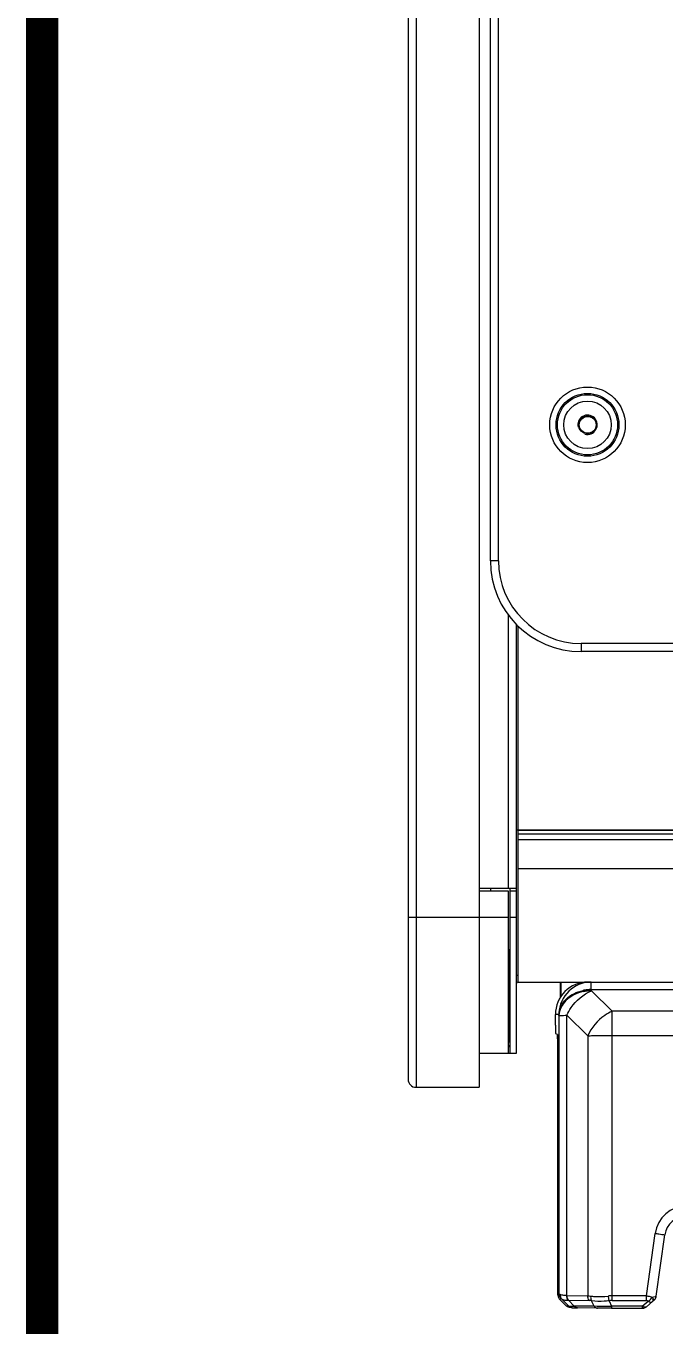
# Model space of a CAD drawing. Header units: millimetres. Extents: x 10297564 to 11610295, y -9287743 to -8409454.
# Drawn here: x 10469664 to 10473625, y -9102575 to -9094524 of the extents above; entities that cross this region are included whole.
import ezdxf

# ---------------------------------------------------------------- set-up
doc = ezdxf.new("R2010")
doc.units = ezdxf.units.MM
doc.header["$LTSCALE"] = 100
doc.layers.add('-0', color=7, linetype='Continuous')
doc.layers.add('BOX', color=7, linetype='Continuous')
doc.layers.add('TITLE', color=7, linetype='Continuous', lineweight=0)

# ---------------------------------------------------------------- blocks, each defined once
blk = doc.blocks.new('A$C78AD5414')
at = {"layer": 'BOX', "const_width": 2}
blk.add_lwpolyline([(40, 20), (40, 574), (811, 574), (811, 20)], close=True, dxfattribs=at)
blk = doc.blocks.new('인버터 외형도')
at = {"layer": '-0', "linetype": 'Continuous'}
for p, q in [((77206.3, 46230.9), (77206.3, 35320.4)), ((77499.8, 46230.9), (77499.8, 35320.4)), ((77168.7, 46193.3), (77168.7, 35358)), ((77551.4, 37765.9), (77551.4, 44673.4)), ((77589, 37765.9), (77589, 44673.4)), ((77589, 37765.9), (77551.4, 37765.9)), ((77635.2, 36245.9), (77635.2, 37514.6)), ((77672.9, 35478.4), (77672.9, 37470.1)), ((77680.4, 35809.5), (77680.4, 37463)), ((77972.8, 37382.1), (77972.8, 37344.5)), ((81005.1, 37382.1), (77972.8, 37382.1)), ((81005.1, 37344.5), (77972.8, 37344.5)), ((77672.9, 36516.8), (80261.3, 36516.8)), ((77680.4, 36514.6), (80223.7, 36514.6)), ((77680.4, 36497.7), (80223.7, 36497.7)), ((77680.4, 36471.1), (80223.7, 36471.1)), ((77680.4, 36336.2), (80223.7, 36336.2)), ((77499.8, 36245.9), (77672.9, 36245.9)), ((77550.1, 36230.9), (77552.5, 36233.3)), ((77552.5, 36245.9), (77552.5, 36230.9)), ((77642.8, 35478.4), (77642.8, 36245.9)), ((77635.2, 36230.9), (77499.8, 36230.9)), ((77635.2, 35478.4), (77635.2, 36230.9)), ((77672.9, 36230.9), (77642.8, 36230.9)), ((77168.7, 36110.5), (77499.8, 36110.5)), ((77499.8, 36110.5), (77635.2, 36110.5)), ((77642.8, 36110.5), (77672.9, 36110.5)), ((77635.2, 35960.3), (77639.7, 35960.4)), ((77639.7, 35944.8), (77635.2, 35944.5)), ((77639.7, 35944.8), (77639.7, 35960.4)), ((77639.7, 35925.1), (77639.7, 35944.3)), ((77639.7, 35925.1), (77635.2, 35925)), ((77639.7, 35925.1), (77639.8, 35861)), ((77635.2, 35860.9), (77639.8, 35861)), ((77639.8, 35726.9), (77639.8, 35861)), ((77635.2, 35794.5), (77639.8, 35794.5)), ((77680.4, 35809.5), (78013.7, 35809.5)), ((77877.5, 35739.2), (77877.5, 35809.5)), ((77880.2, 35742.6), (77880.2, 35809.5)), ((78013.7, 35809.5), (80679.1, 35809.5)), ((78020.6, 35774.4), (78020.6, 35809.5)), ((78020.7, 35768.9), (78020.7, 35774.4)), ((78020.7, 35774.4), (78739.3, 35774.4)), ((78020.7, 35768.9), (78117.8, 35673.8)), ((77639.8, 35726.9), (77635.2, 35726.9)), ((77639.7, 35655.5), (77639.8, 35726.9)), ((77639.7, 35655.5), (77635.2, 35655.5)), ((77639.7, 35606.4), (77639.7, 35655.5)), ((77642.8, 35655.5), (77639.7, 35655.5)), ((77853.6, 35609), (77853.6, 35659.1)), ((77870.2, 35659.1), (77853.6, 35659.1)), ((77870.3, 35653.5), (77870.2, 35659.1)), ((77870.3, 35653.5), (77870.3, 34360.7)), ((78004.1, 35560), (77907, 35655.1)), ((77907, 34352.9), (77907, 35655.1)), ((78117.8, 34329.9), (78117.8, 35673.8)), ((78735.1, 35673.8), (78117.8, 35673.8)), ((77639.7, 35606.4), (77635.2, 35606.5)), ((77639.7, 35606.4), (77642.8, 35606.4)), ((77639.7, 35531.1), (77639.7, 35606.4)), ((77635.2, 35531.2), (77639.7, 35531.1)), ((77862.7, 35565.7), (77855.4, 35568.1)), ((78004.1, 35560), (78004.1, 34352)), ((78117.8, 35561), (78798.5, 35561)), ((77499.8, 35478.4), (77635.2, 35478.4)), ((77642.8, 35478.4), (77672.9, 35478.4)), ((77865.5, 35430), (77865.5, 35418.4)), ((77865.5, 34355.5), (77865.5, 35418.4)), ((77206.3, 35320.4), (77499.8, 35320.4)), ((78276.5, 34351.6), (78317.3, 34642)), ((78322, 34350), (78362, 34635)), ((77865.5, 34355.5), (77870.3, 34360.7)), ((77879.1, 34339.5), (77874.3, 34334.2)), ((77902.1, 34306.5), (77874.3, 34334.2)), ((77914.7, 34304.7), (77883.1, 34337)), ((77902.1, 34306.5), (77914.7, 34304.7)), ((77907.6, 34352.9), (77907, 34352.9)), ((77907.6, 34352.9), (78004.1, 34352)), ((77914.1, 34331.4), (77913.5, 34331.3)), ((77914.1, 34331.4), (77940.6, 34304.3)), ((77914.1, 34331.4), (78010.6, 34330.4)), ((78033.5, 34303.4), (77940.6, 34304.3)), ((78033.5, 34303.4), (78021.6, 34329.3)), ((78102.9, 34328.9), (78114.8, 34303.1)), ((78114.8, 34303.1), (78114.8, 34294.2)), ((78257.5, 34303.1), (78114.8, 34303.1)), ((78276.5, 34351.6), (78117.8, 34351.6)), ((78117.8, 34329.9), (78276.5, 34329.9)), ((78257.5, 34303.1), (78285.4, 34326.7)), ((78257.5, 34303.1), (78257.5, 34294.2)), ((78276.5, 34329.9), (78276.5, 34351.6)), ((78304.8, 34324.9), (78276.9, 34301.3)), ((78302.9, 34334.9), (78311.9, 34331.5)), ((78304.8, 34325), (78305.4, 34325.4)), ((78305.4, 34325.4), (78308.6, 34328.3)), ((78305.4, 34325.4), (78308.2, 34327.9)), ((78308.2, 34327.9), (78310.7, 34330.2)), ((77931.9, 34296.2), (77919.3, 34297.9)), ((77948.3, 34295.5), (77955.4, 34295.4)), ((77950.7, 34295.5), (77956.5, 34295.4)), ((78049.7, 34294.5), (77956.8, 34295.4)), ((78114.8, 34294.2), (78257.5, 34294.2))]:
    blk.add_line(p, q, dxfattribs=at)
for points in [[(77862.7, 35565.7), (77862.8, 35563.5), (77863, 35560.8), (77863.2, 35557.8), (77863.4, 35554.3), (77863.5, 35550.4), (77863.7, 35546), (77863.9, 35541.3), (77864.1, 35536.1), (77864.2, 35530.4), (77864.4, 35524.2), (77864.5, 35517.7), (77864.7, 35510.6), (77864.8, 35503.1), (77864.9, 35495.3), (77865.1, 35487), (77865.2, 35478.3), (77865.2, 35469.3), (77865.3, 35459.9), (77865.4, 35450.2), (77865.4, 35440.2), (77865.5, 35430)], [(78308.6, 34328.3), (78311.3, 34330.8), (78313.4, 34332.8), (78316.1, 34335.9), (78318.4, 34339.3), (78320.2, 34343.2), (78321.6, 34347.6), (78322, 34350)], [(78310.7, 34330.2), (78312.6, 34332), (78314.5, 34334)], [(78314.5, 34334), (78316.8, 34336.8), (78318.6, 34339.8)], [(78318.6, 34339.8), (78320.2, 34343.2), (78321.4, 34347.1), (78322, 34350)], [(77931.8, 34296.2), (77932.7, 34296), (77934.6, 34295.9), (77936, 34295.8), (77937.5, 34295.7), (77939.4, 34295.7), (77941.6, 34295.6), (77944.2, 34295.6), (77950.7, 34295.5)], [(77931.9, 34296.2), (77933.4, 34296), (77934.8, 34295.9), (77936, 34295.8), (77937.4, 34295.8), (77939, 34295.7)], [(77939, 34295.7), (77940.9, 34295.7), (77943, 34295.6), (77948.3, 34295.5)]]:
    blk.add_lwpolyline(points, dxfattribs=at)
for centre, radius in [((78002.9, 38397.9), 175.6), ((78002.9, 38397.9), 146), ((78002.9, 38397.9), 139.9), ((78002.9, 38397.9), 110.3), ((78002.9, 38397.9), 41.4), ((78003.9, 38397.9), 39.1)]:
    blk.add_circle(centre, radius, dxfattribs=at)
for centre, radius, start, end in [((78002.9, 38397.9), 45.1, 255, 195), ((77972.8, 37765.9), 421.4, 180, 270), ((77972.8, 37765.9), 383.7, 180, 270), ((77501.4, 38165.7), 2225.7, 273.44654, 273.56158), ((77639.8, 35957.4), 3.01, 0, 90.5), ((77587.5, 35947.6), 52.3, 356.39961, 356.89099), ((77680.4, 35802), 37.6, 90, 101.56645), ((77680.4, 35802), 7.52, 90, 180), ((78004.1, 35659.1), 150.4, 89.98601, 179.99502), ((78020.6, 35659), 150.5, 90.00957, 178.21807), ((78022, 35584.9), 189.4, 101.16015, 102.17429), ((78022.2, 35579), 189.7, 101.02001, 101.84247), ((78022.3, 35583.4), 191, 100.4052, 101.16057), ((78022.5, 35577.6), 191.2, 100.26608, 101.02014), ((78022.5, 35582.4), 192, 100.03936, 100.40553), ((78022.7, 35576.7), 192.1, 99.90065, 100.26641), ((78022.6, 35581.7), 192.7, 99.44394, 100.03922), ((78022.8, 35576), 192.8, 99.30463, 99.90052), ((78022.8, 35580.9), 193.5, 98.80784, 99.44394), ((78023, 35575.1), 193.7, 98.66794, 99.30462), ((78023, 35579.4), 195, 96.62129, 98.80615), ((78023.2, 35573.7), 195.2, 96.48949, 98.66629), ((78023.1, 35578.5), 195.9, 90.73414, 96.6258), ((78023.3, 35572.9), 195.9, 90.73423, 96.4943), ((78020.7, 35659), 150.6, 178.20866, 179.97378), ((77635.2, 35516.1), 7.52, 270, 0), ((77639.8, 35534.1), 3.01, 269.00006, 359.99741), ((77635.2, 35516.1), 37.6, 270, 281.26134), ((77206.3, 35358), 37.6, 180, 270), ((78463.3, 34621.5), 147.4, 90.00242, 171.99962), ((78463.3, 34620.7), 102.2, 89.99986, 171.9989), ((77895.7, 34355.6), 30.3, 210.04242, 224.9587), ((78117.8, 34163.2), 188.4, 89.99664, 95.66734), ((78117.8, 34208.3), 121.5, 90.00284, 97.04296), ((78292.1, 34354.3), 30.2, 311.03068, 324.19873), ((77936, 34326), 30.1, 254.99684, 261.96882), ((78257.5, 34324.5), 30.2, 270.03034, 283.55712)]:
    blk.add_arc(centre, radius, start, end, dxfattribs=at)
blk.add_ellipse((77855.4, 35643.4), major_axis=(0, 75.2), ratio=0.026196, start_param=-4.237928, end_param=-3.150307, dxfattribs=at)
for points, knots in [([(77639.7, 35944.8), (77640.5, 35944.8), (77642, 35944.3), (77642.8, 35942.8), (77642.8, 35942.1)], [0, 0, 0, 0, 0.518873, 1, 1, 1, 1]), ([(77639.7, 35925.1), (77640.5, 35925.2), (77642, 35924.6), (77642.8, 35923.1), (77642.8, 35922.4)], [0, 0, 0, 0, 0.513586, 1, 1, 1, 1]), ([(77642.8, 35859.5), (77642.8, 35859.7), (77642.2, 35860.9), (77640.7, 35861), (77639.8, 35861)], [0, 0, 0, 0, 0.174482, 1, 1, 1, 1]), ([(77639.8, 35794.5), (77640.1, 35794.5), (77641.2, 35794.4), (77642.8, 35793.7), (77642.8, 35793)], [0, 0, 0, 0, 0.332793, 1, 1, 1, 1]), ([(77870.2, 35659.1), (77870.7, 35684.6), (77899.1, 35739.7), (77952.7, 35763.8), (77982.1, 35770.1)], [0, 0, 0, 0, 0.459768, 1, 1, 1, 1]), ([(77983.3, 35764.7), (77953.7, 35758.5), (77899.6, 35734.5), (77870.9, 35679.1), (77870.3, 35653.5)], [0, 0, 0, 0, 0.540556, 1, 1, 1, 1]), ([(77907, 35655.1), (77912.3, 35667.5), (77939, 35714.9), (77983.1, 35753), (78020.8, 35768.8)], [0, 0, 0, 0, 0.247313, 1, 1, 1, 1]), ([(77639.8, 35726.9), (77640.5, 35726.9), (77642.1, 35726.3), (77642.8, 35724.8), (77642.8, 35724)], [0, 0, 0, 0, 0.509104, 1, 1, 1, 1]), ([(77870.3, 35653.5), (77871.1, 35654), (77874.8, 35653.8), (77881.8, 35654.6), (77893.2, 35654.7), (77902, 35655), (77907, 35655.1)], [0, 0, 0, 0, 0.07965, 0.277009, 0.58697, 1, 1, 1, 1]), ([(78117.8, 35673.8), (78105.5, 35668.6), (78058, 35642), (78020.1, 35597.8), (78004.1, 35560)], [0, 0, 0, 0, 0.245424, 1, 1, 1, 1]), ([(77865.5, 35418.4), (77865.5, 35448.7), (77864.9, 35497.8), (77864.2, 35546.9), (77862.7, 35565.7)], [0, 0, 0, 0, 0.617479, 1, 1, 1, 1]), ([(78004.1, 35560), (78011.9, 35560.2), (78049.8, 35560.8), (78087.7, 35561), (78117.8, 35561)], [0, 0, 0, 0, 0.207023, 1, 1, 1, 1]), ([(78317.3, 34642), (78323, 34641.2), (78333.5, 34639.7), (78346, 34637.9), (78353.9, 34636.5), (78358.3, 34636), (78360.2, 34635.1), (78362, 34635.3), (78362, 34635)], [0, 0, 0, 0, 0.381811, 0.705765, 0.830192, 0.922791, 0.980063, 1, 1, 1, 1]), ([(77870.3, 34360.7), (77870.7, 34361.1), (77872.9, 34359.7), (77874.2, 34359.1), (77875.3, 34358.4)], [0, 0, 0, 0, 0.276123, 1, 1, 1, 1]), ([(77901.7, 34353.1), (77898.8, 34353.2), (77889.9, 34353.8), (77880.5, 34355.1), (77875.3, 34358.4)], [0, 0, 0, 0, 0.318837, 1, 1, 1, 1]), ([(77883.1, 34337), (77882.2, 34337.7), (77881.2, 34338.3), (77879.4, 34339.8), (77879.1, 34339.5)], [0, 0, 0, 0, 0.731424, 1, 1, 1, 1]), ([(77883.1, 34337), (77884.5, 34335.9), (77892.2, 34331.7), (77901.3, 34331.3), (77908.4, 34331.3)], [0, 0, 0, 0, 0.192059, 1, 1, 1, 1]), ([(77914.7, 34304.7), (77915, 34304.6), (77917.5, 34304), (77920, 34304), (77922.1, 34303.9)], [0, 0, 0, 0, 0.14353, 1, 1, 1, 1]), ([(77922.1, 34303.9), (77923.3, 34303.9), (77929.5, 34303.9), (77935.6, 34304.1), (77940.6, 34304.3)], [0, 0, 0, 0, 0.198331, 1, 1, 1, 1]), ([(77956.5, 34295.4), (77952, 34295.5), (77945.7, 34298.3), (77941.6, 34303), (77940.6, 34304.3)], [0, 0, 0, 0, 0.728271, 1, 1, 1, 1]), ([(78017.8, 34350.9), (78017.6, 34348.9), (78017.3, 34341.6), (78018.9, 34333.9), (78021.6, 34329.3)], [0, 0, 0, 0, 0.269828, 1, 1, 1, 1]), ([(78017.8, 34350.9), (78023.7, 34350), (78050.8, 34347.5), (78078.1, 34348.6), (78099.2, 34350.6)], [0, 0, 0, 0, 0.221366, 1, 1, 1, 1]), ([(78102.9, 34328.9), (78095.6, 34327.9), (78068.6, 34324.9), (78041, 34325.4), (78021.6, 34329.3)], [0, 0, 0, 0, 0.271766, 1, 1, 1, 1]), ([(78033.5, 34303.4), (78034.5, 34302), (78038.7, 34297.3), (78045.1, 34294.5), (78049.7, 34294.5)], [0, 0, 0, 0, 0.272059, 1, 1, 1, 1]), ([(78114.8, 34303.1), (78107.2, 34302.8), (78080.2, 34301.9), (78053, 34302), (78033.5, 34303.4)], [0, 0, 0, 0, 0.278967, 1, 1, 1, 1]), ([(78099.2, 34350.6), (78099.4, 34348.6), (78100.4, 34341.4), (78101.6, 34334.1), (78102.9, 34328.9)], [0, 0, 0, 0, 0.274045, 1, 1, 1, 1]), ([(78276.9, 34301.3), (78274.7, 34299.5), (78270.3, 34298.7), (78266.4, 34299.4), (78265.2, 34299.8)], [0, 0, 0, 0, 0.70773, 1, 1, 1, 1]), ([(78276.5, 34351.6), (78279, 34351.3), (78288.2, 34350.2), (78297.3, 34348.1), (78303.6, 34345.8)], [0, 0, 0, 0, 0.267468, 1, 1, 1, 1]), ([(78285.4, 34326.7), (78286.7, 34326), (78291.1, 34323.6), (78296.4, 34322.3), (78299.9, 34322.8)], [0, 0, 0, 0, 0.289582, 1, 1, 1, 1]), ([(78303.6, 34345.8), (78308.1, 34346.8), (78314, 34348.9), (78320.5, 34349.1), (78322, 34350)], [0, 0, 0, 0, 0.72855, 1, 1, 1, 1]), ([(78303.6, 34345.8), (78304.5, 34344.4), (78306.9, 34339.5), (78308.4, 34333.7), (78307.7, 34329.9)], [0, 0, 0, 0, 0.295159, 1, 1, 1, 1]), ([(78114.8, 34294.2), (78108.7, 34294.2), (78087, 34294.3), (78065.3, 34294.3), (78049.7, 34294.5)], [0, 0, 0, 0, 0.281715, 1, 1, 1, 1])]:
    blk.add_open_spline(points, degree=3, knots=knots, dxfattribs=at)
for points in [[(77641.9, 35943.5), (77641.3, 35944), (77640.5, 35944.3), (77639.7, 35944.3)], [(77642.8, 35941.5), (77642.8, 35942.2), (77642.4, 35943), (77641.9, 35943.5)], [(77865.5, 34355.5), (77865.5, 34350.3), (77866.9, 34345), (77869.5, 34340.5)], [(77870.3, 34360.7), (77870.3, 34353.1), (77873.7, 34344.9), (77879.1, 34339.5)], [(77875.3, 34358.4), (77874.9, 34350.8), (77877.9, 34342.4), (77883.1, 34337)], [(77907, 34352.9), (77905.3, 34353), (77903.5, 34353), (77901.8, 34353.1)], [(77919.3, 34297.9), (77912.9, 34298.8), (77906.6, 34301.9), (77902.1, 34306.5)], [(77913.5, 34331.3), (77909, 34337.4), (77906.9, 34345.4), (77907, 34352.9)], [(77914.1, 34331.4), (77909.6, 34337.4), (77907.5, 34345.4), (77907.6, 34352.9)], [(77908.4, 34331.3), (77910.1, 34331.3), (77911.8, 34331.3), (77913.5, 34331.4)], [(77928.2, 34296.9), (77923.2, 34298.2), (77918.4, 34301), (77914.7, 34304.7)], [(78010.6, 34330.4), (78006.1, 34336.4), (78004, 34344.4), (78004.1, 34352)], [(78004.1, 34352), (78008.7, 34351.9), (78013.3, 34351.5), (78017.8, 34350.9)], [(78021.6, 34329.3), (78018, 34329.9), (78014.3, 34330.4), (78010.6, 34330.4)], [(78265.2, 34299.8), (78262.5, 34300.5), (78259.9, 34301.7), (78257.5, 34303.1)], [(78264.5, 34295.1), (78269, 34296.2), (78273.4, 34298.4), (78276.9, 34301.3)], [(78285.4, 34326.7), (78283, 34328.8), (78279.7, 34329.9), (78276.5, 34329.9)], [(78285.4, 34326.7), (78292.8, 34331.5), (78299.5, 34338), (78303.6, 34345.8)], [(78299.9, 34322.8), (78301.7, 34323.1), (78303.5, 34323.8), (78304.8, 34324.9)], [(78307.7, 34329.9), (78307.4, 34328.2), (78306.6, 34326.5), (78305.4, 34325.4)]]:
    blk.add_open_spline(points, degree=3, dxfattribs=at)

msp = doc.modelspace()

# ---------------------------------------------------------------- block references
at = {"xscale": 1.333333333333333, "yscale": 1.333333333333333, "zscale": 1.333333333333333}
msp.add_blockref('인버터 외형도', (10369140.6, -9148191), dxfattribs=at)
at = {"layer": 'TITLE', "color": 4, "xscale": 99.9999999987065, "yscale": 99.9999999987065, "zscale": 99.9999999987065}
msp.add_blockref('A$C78AD5414', (10465764, -9123565.4), dxfattribs=at)

doc.saveas('drawing.dxf')
